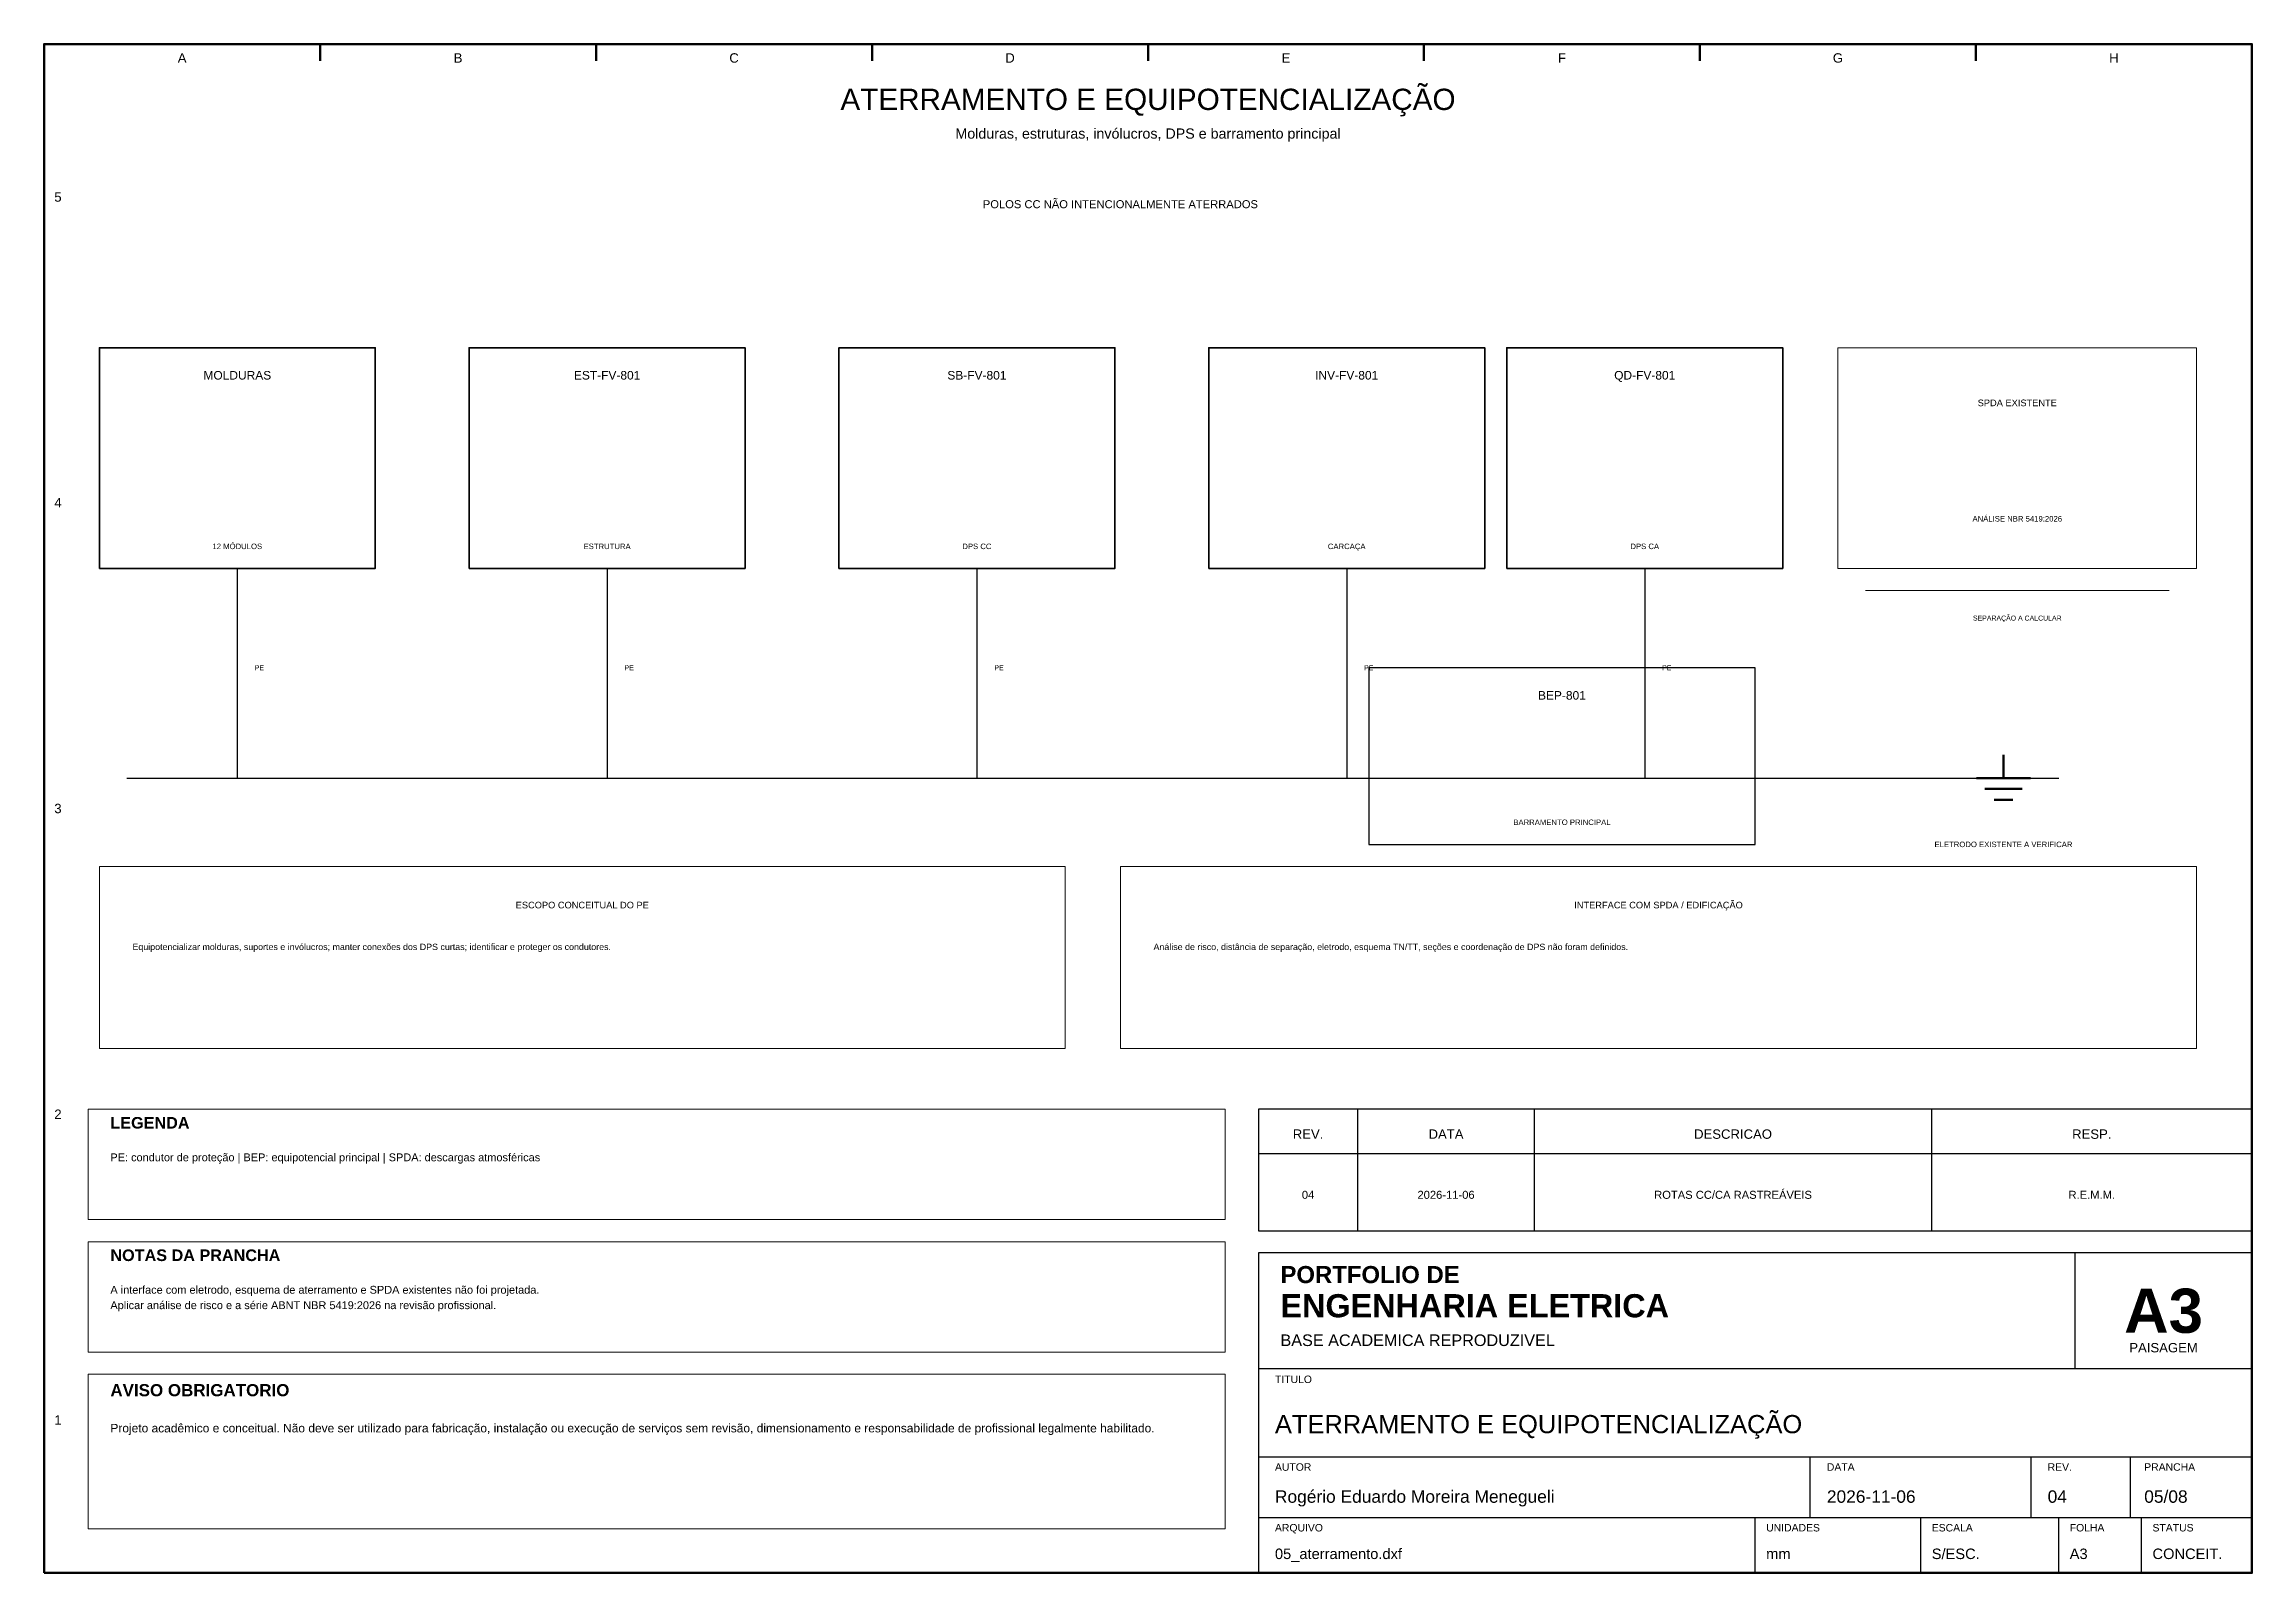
# Model space of a CAD drawing. Header units: millimetres. Extents: x 10 to 410, y 10 to 287.
import ezdxf
from ezdxf.enums import TextEntityAlignment as Align

# ---------------------------------------------------------------- set-up
doc = ezdxf.new("R2010")
doc.units = ezdxf.units.MM
for name, color, linetype, lineweight in [('00_MOLDURA', 7, 'CONTINUOUS', 50), ('01_CARIMBO', 7, 'CONTINUOUS', 25), ('02_TEXTO', 7, 'CONTINUOUS', 18), ('04_EQUIPAMENTOS', 32, 'CONTINUOUS', 35), ('05_POTENCIA', 12, 'CONTINUOUS', 50), ('06_COMANDO', 94, 'CONTINUOUS', 25), ('11_ARQUITETURA', 253, 'CONTINUOUS', 18), ('12_LEGENDA', 7, 'CONTINUOUS', 18), ('13_NOTAS', 7, 'CONTINUOUS', 18)]:
    doc.layers.add(name, color=color, linetype=linetype, lineweight=lineweight)
doc.styles.add('PORTFOLIO_TEXTO', font='arial.ttf')
doc.styles.add('PORTFOLIO_TITULO', font='arialbd.ttf', dxfattribs={"width": 0.92})

# ---------------------------------------------------------------- blocks, each defined once
blk = doc.blocks.new('CARIMBO_A3')
at = {"layer": '01_CARIMBO'}
for p, q in [((148, 37), (148, 58)), ((0, 37), (180, 37)), ((0, 21), (180, 21)), ((100, 10), (100, 21)), ((140, 10), (140, 21)), ((158, 10), (158, 21)), ((0, 10), (180, 10)), ((90, 0), (90, 10)), ((120, 0), (120, 10)), ((145, 0), (145, 10)), ((160, 0), (160, 10))]:
    blk.add_line(p, q, dxfattribs=at)
blk.add_lwpolyline([(0, 0), (180, 0), (180, 58), (0, 58)], close=True, dxfattribs=at)
at = {"layer": '01_CARIMBO', "style": 'PORTFOLIO_TEXTO'}
for s, p in [('TITULO', (3, 34.4)), ('AUTOR', (3, 18.5)), ('DATA', (103, 18.5)), ('REV.', (143, 18.5)), ('PRANCHA', (160.5, 18.5)), ('ARQUIVO', (3, 7.5)), ('UNIDADES', (92, 7.5)), ('ESCALA', (122, 7.5)), ('FOLHA', (147, 7.5)), ('STATUS', (162, 7.5))]:
    blk.add_text(s, height=1.35, dxfattribs=at).set_placement(p)
at = {"layer": '02_TEXTO'}
for s, height, style, p in [('PORTFOLIO DE', 3.1, 'PORTFOLIO_TITULO', (4, 52.5)), ('ENGENHARIA ELETRICA', 4.2, 'PORTFOLIO_TITULO', (4, 46.3)), ('BASE ACADEMICA REPRODUZIVEL', 2.1, 'PORTFOLIO_TEXTO', (4, 41.1))]:
    blk.add_text(s, height=height, dxfattribs=dict(at, style=style)).set_placement(p)
for s, height, style, p in [('A3', 8, 'PORTFOLIO_TITULO', (164, 47.5)), ('PAISAGEM', 1.7, 'PORTFOLIO_TEXTO', (164, 40.8))]:
    blk.add_text(s, height=height, dxfattribs=dict(at, style=style)).set_placement(p, align=Align.MIDDLE_CENTER)
at = {"layer": '02_TEXTO', "style": 'PORTFOLIO_TEXTO'}
for tag, p, height in [('TITULO', (3, 25.3), 3.3), ('AUTOR', (3, 12.7), 2.25), ('DATA', (103, 12.7), 2.25), ('REVISAO', (143, 12.7), 2.25), ('PRANCHA', (160.5, 12.7), 2.25), ('ARQUIVO', (3, 2.5), 1.9), ('UNIDADES', (92, 2.5), 1.9), ('ESCALA', (122, 2.5), 1.9), ('FOLHA', (147, 2.5), 1.9), ('STATUS', (162, 2.5), 1.9)]:
    blk.add_attdef(tag, p, '', height=height, dxfattribs=at)
blk = doc.blocks.new('SIM_TERRA')
at = {"layer": '05_POTENCIA'}
for p, q in [((0, 3), (0, 0)), ((-3.5, 0), (3.5, 0)), ((-2.4, -1.4), (2.4, -1.4)), ((-1.2, -2.8), (1.2, -2.8))]:
    blk.add_line(p, q, dxfattribs=at)

msp = doc.modelspace()

# ---------------------------------------------------------------- linework, layer by layer
at = {"layer": '00_MOLDURA'}
for p, q in [((60, 287), (60, 284)), ((110, 287), (110, 284)), ((160, 287), (160, 284)), ((210, 287), (210, 284)), ((260, 287), (260, 284)), ((310, 287), (310, 284)), ((360, 287), (360, 284))]:
    msp.add_line(p, q, dxfattribs=at)
msp.add_lwpolyline([(10, 10), (410, 10), (410, 287), (10, 287)], close=True, dxfattribs=at)
at = {"layer": '01_CARIMBO'}
for p, q in [((248, 72), (248, 94)), ((280, 72), (280, 94)), ((352, 72), (352, 94)), ((230, 86), (410, 86))]:
    msp.add_line(p, q, dxfattribs=at)
msp.add_lwpolyline([(230, 72), (410, 72), (410, 94), (230, 94)], close=True, dxfattribs=at)
at = {"layer": '04_EQUIPAMENTOS'}
for points in [[(20, 192), (70, 192), (70, 232), (20, 232)], [(87, 192), (137, 192), (137, 232), (87, 232)], [(154, 192), (204, 192), (204, 232), (154, 232)], [(221, 192), (271, 192), (271, 232), (221, 232)], [(275, 192), (325, 192), (325, 232), (275, 232)]]:
    msp.add_lwpolyline(points, close=True, dxfattribs=at)
at = {"layer": '06_COMANDO'}
for p, q in [((45, 192), (45, 154)), ((112, 192), (112, 154)), ((179, 192), (179, 154)), ((246, 192), (246, 154)), ((300, 192), (300, 154)), ((25, 154), (375, 154)), ((320, 154), (365, 154))]:
    msp.add_line(p, q, dxfattribs=at)
msp.add_lwpolyline([(250, 142), (320, 142), (320, 174), (250, 174)], close=True, dxfattribs=at)
at = {"layer": '11_ARQUITETURA'}
msp.add_line((340, 188), (395, 188), dxfattribs=at)
msp.add_lwpolyline([(335, 192), (400, 192), (400, 232), (335, 232)], close=True, dxfattribs=at)
at = {"layer": '12_LEGENDA'}
msp.add_lwpolyline([(18, 74), (224, 74), (224, 94), (18, 94)], close=True, dxfattribs=at)
at = {"layer": '13_NOTAS'}
for points in [[(20, 105), (195, 105), (195, 138), (20, 138)], [(205, 105), (400, 105), (400, 138), (205, 138)], [(18, 50), (224, 50), (224, 70), (18, 70)], [(18, 18), (224, 18), (224, 46), (18, 46)]]:
    msp.add_lwpolyline(points, close=True, dxfattribs=at)

# ---------------------------------------------------------------- block references
at = {"layer": '01_CARIMBO'}
msp.add_blockref('CARIMBO_A3', (230, 10), dxfattribs=at).add_auto_attribs({'TITULO': 'ATERRAMENTO E EQUIPOTENCIALIZAÇÃO', 'AUTOR': 'Rogério Eduardo Moreira Menegueli', 'DATA': '2026-11-06', 'REVISAO': '04', 'PRANCHA': '05/08', 'ARQUIVO': '05_aterramento.dxf', 'UNIDADES': 'mm', 'ESCALA': 'S/ESC.', 'FOLHA': 'A3', 'STATUS': 'CONCEIT.'})
at = {"layer": '06_COMANDO', "xscale": 1.4, "yscale": 1.4}
msp.add_blockref('SIM_TERRA', (365, 154), dxfattribs=at)

# ---------------------------------------------------------------- texts
at = {"layer": '00_MOLDURA', "style": 'PORTFOLIO_TEXTO'}
for s, p in [('A', (35, 284.5)), ('B', (85, 284.5)), ('C', (135, 284.5)), ('D', (185, 284.5)), ('E', (235, 284.5)), ('F', (285, 284.5)), ('G', (335, 284.5)), ('H', (385, 284.5)), ('5', (12.5, 259.3)), ('4', (12.5, 203.9)), ('3', (12.5, 148.5)), ('2', (12.5, 93.1)), ('1', (12.5, 37.7))]:
    msp.add_text(s, height=1.7, dxfattribs=at).set_placement(p, align=Align.MIDDLE_CENTER)
at = {"layer": '01_CARIMBO', "style": 'PORTFOLIO_TEXTO'}
for s, p in [('REV.', (239, 89.5)), ('DATA', (264, 89.5)), ('DESCRICAO', (316, 89.5)), ('RESP.', (381, 89.5))]:
    msp.add_text(s, height=1.7, dxfattribs=at).set_placement(p, align=Align.MIDDLE_CENTER)
at = {"layer": '02_TEXTO', "style": 'PORTFOLIO_TEXTO'}
for s, height, p in [('ATERRAMENTO E EQUIPOTENCIALIZAÇÃO', 3.85, (210, 277)), ('Molduras, estruturas, invólucros, DPS e barramento principal', 1.85, (210, 270.8)), ('12 MÓDULOS', 1, (45, 196)), ('ESTRUTURA', 1, (112, 196)), ('DPS CC', 1, (179, 196)), ('CARCAÇA', 1, (246, 196)), ('DPS CA', 1, (300, 196)), ('BARRAMENTO PRINCIPAL', 1, (285, 146)), ('04', 1.45, (239, 78.5)), ('2026-11-06', 1.45, (264, 78.5)), ('ROTAS CC/CA RASTREÁVEIS', 1.45, (316, 78.5)), ('R.E.M.M.', 1.45, (381, 78.5))]:
    msp.add_text(s, height=height, dxfattribs=at).set_placement(p, align=Align.MIDDLE_CENTER)
at = {"layer": '04_EQUIPAMENTOS', "style": 'PORTFOLIO_TEXTO'}
for s, p in [('MOLDURAS', (45, 227)), ('EST-FV-801', (112, 227)), ('SB-FV-801', (179, 227)), ('INV-FV-801', (246, 227)), ('QD-FV-801', (300, 227))]:
    msp.add_text(s, height=1.55, dxfattribs=at).set_placement(p, align=Align.MIDDLE_CENTER)
at = {"layer": '05_POTENCIA', "style": 'PORTFOLIO_TEXTO'}
msp.add_text('POLOS CC NÃO INTENCIONALMENTE ATERRADOS', height=1.45, dxfattribs=at).set_placement((205, 258), align=Align.MIDDLE_CENTER)
at = {"layer": '06_COMANDO', "style": 'PORTFOLIO_TEXTO'}
for s, height, p in [('PE', 0.9, (49, 174)), ('PE', 0.9, (116, 174)), ('PE', 0.9, (183, 174)), ('PE', 0.9, (250, 174)), ('PE', 0.9, (304, 174)), ('BEP-801', 1.55, (285, 169)), ('ELETRODO EXISTENTE A VERIFICAR', 1, (365, 142))]:
    msp.add_text(s, height=height, dxfattribs=at).set_placement(p, align=Align.MIDDLE_CENTER)
at = {"layer": '11_ARQUITETURA', "style": 'PORTFOLIO_TEXTO'}
for s, height, p in [('SPDA EXISTENTE', 1.2, (367.5, 222)), ('ANÁLISE NBR 5419:2026', 1, (367.5, 201)), ('SEPARAÇÃO A CALCULAR', 0.9, (367.5, 183))]:
    msp.add_text(s, height=height, dxfattribs=at).set_placement(p, align=Align.MIDDLE_CENTER)
at = {"layer": '12_LEGENDA', "style": 'PORTFOLIO_TITULO'}
msp.add_text('LEGENDA', height=2.1, dxfattribs=at).set_placement((22, 90.5))
at = {"layer": '12_LEGENDA', "insert": (22, 86), "char_height": 1.42, "width": 198, "attachment_point": 1, "line_spacing_factor": 1.18, "style": 'PORTFOLIO_TEXTO'}
msp.add_mtext('PE: condutor de proteção | BEP: equipotencial principal | SPDA: descargas atmosféricas', dxfattribs=at)
at = {"layer": '13_NOTAS', "style": 'PORTFOLIO_TEXTO'}
for s, p in [('ESCOPO CONCEITUAL DO PE', (107.5, 131)), ('INTERFACE COM SPDA / EDIFICAÇÃO', (302.5, 131))]:
    msp.add_text(s, height=1.2, dxfattribs=at).set_placement(p, align=Align.MIDDLE_CENTER)
at = {"layer": '13_NOTAS', "style": 'PORTFOLIO_TITULO'}
for s, height, p in [('NOTAS DA PRANCHA', 2.1, (22, 66.5)), ('AVISO OBRIGATORIO', 2.2, (22, 42))]:
    msp.add_text(s, height=height, dxfattribs=at).set_placement(p)
at = {"layer": '13_NOTAS', "attachment_point": 1, "line_spacing_factor": 1.18, "style": 'PORTFOLIO_TEXTO'}
for s, insert, char_height, width in [('Equipotencializar molduras, suportes e invólucros; manter conexões dos DPS curtas; identificar e proteger os condutores.', (26, 124), 1.15, 163), ('Análise de risco, distância de separação, eletrodo, esquema TN/TT, seções e coordenação de DPS não foram definidos.', (211, 124), 1.15, 183), ('A interface com eletrodo, esquema de aterramento e SPDA existentes não foi projetada.\\PAplicar análise de risco e a série ABNT NBR 5419:2026 na revisão profissional.', (22, 62), 1.42, 198), ('Projeto acadêmico e conceitual. Não deve ser utilizado para fabricação, instalação ou execução de serviços sem revisão, dimensionamento e responsabilidade de profissional legalmente habilitado.', (22, 37), 1.55, 198)]:
    msp.add_mtext(s, dxfattribs=dict(at, insert=insert, char_height=char_height, width=width))

doc.saveas('drawing.dxf')
